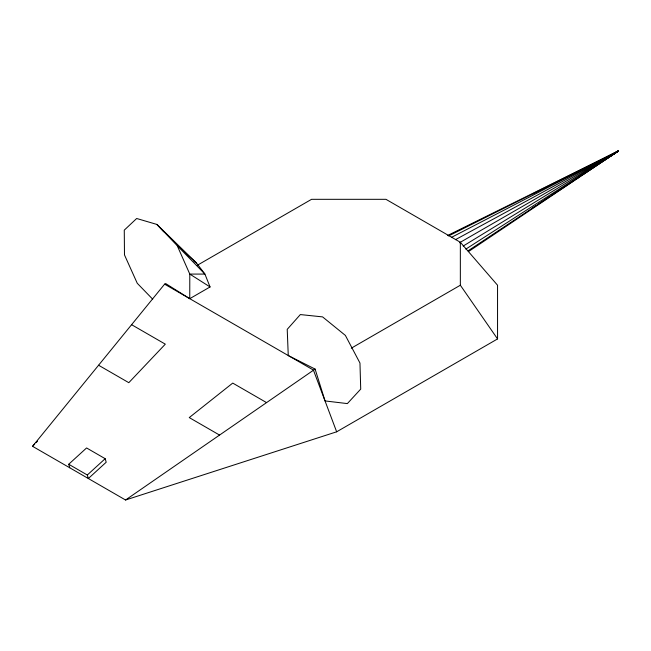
<?xml version="1.0" encoding="UTF-8"?>
<svg xmlns="http://www.w3.org/2000/svg" width="651" height="651" viewBox="0 0 651 651"><rect width="100%" height="100%" fill="white"/><g stroke="black" fill="none" stroke-linecap="round" stroke-linejoin="round"><path stroke-width="0.98" d="M163.808 231.797L156.924 224.44L196.48 262.996L204.919 274.079L210.053 286.953L189.758 298.679L189.791 274.079L177.235 245.696L156.924 224.44L136.669 218.492L124.268 230.145L124.487 254.915L137.247 283.266L152.716 299.216M197.22 265.331L311.552 199.32L385.953 199.32L460.347 242.278L497.551 285.228L497.551 338.927L336.657 431.808L125.553 500.001L32.55 446.309L164.613 284.153L165.647 283.559L189.758 298.679M32.55 446.309L34.674 444.12M36.09 442.664L37.498 441.199M68.713 464.261L86.575 447.953L105.169 458.695L106.211 462.218L88.349 478.526L87.315 475.002L68.713 464.261L69.747 467.784M87.315 475.002L105.169 458.695M125.553 500.001L315.108 369.084L325.036 400.935L347.365 403.596L360.719 389.103L359.962 363.03L345.38 335.42L322.579 316.891L300.339 314.571L287.221 329.349L288.263 355.544L315.108 369.084M468.614 251.506L618.45 150.999L447.668 235.467M532.933 207.677L535.472 205.993M538.857 203.747L543.089 200.939M544.781 199.816L549.021 197.017M551.56 195.333L554.945 193.087M557.484 191.402L574.418 180.181M576.111 179.058L580.35 176.25M582.043 175.127L618.45 150.999L448.563 235.963M468.028 250.847L618.45 150.999L532.966 193.827M465.856 249.113L618.45 150.999L451.615 237.29M591.971 167.982L594.534 166.339M597.097 164.695L600.515 162.506M602.224 161.407L618.45 150.999L594.99 163.157M609.792 156.289L618.45 150.999L455.456 239.674M463.203 246.045L618.45 150.999L609.523 155.866M459.516 242.758L618.45 150.999M351.296 348.187L460.347 285.228L460.347 242.278M605.951 157.811L607.741 156.834M164.613 284.153L313.408 370.061L336.657 431.808M131.592 324.694L165.305 344.159L128.808 382.682L98.578 365.235M266.446 402.546L232.732 383.089L189.254 417.584L219.477 435.031M210.053 286.953L189.791 274.079L204.919 274.079L177.235 245.696L196.48 262.996L193.99 261.271M460.347 285.228L497.551 338.927"/></g></svg>
